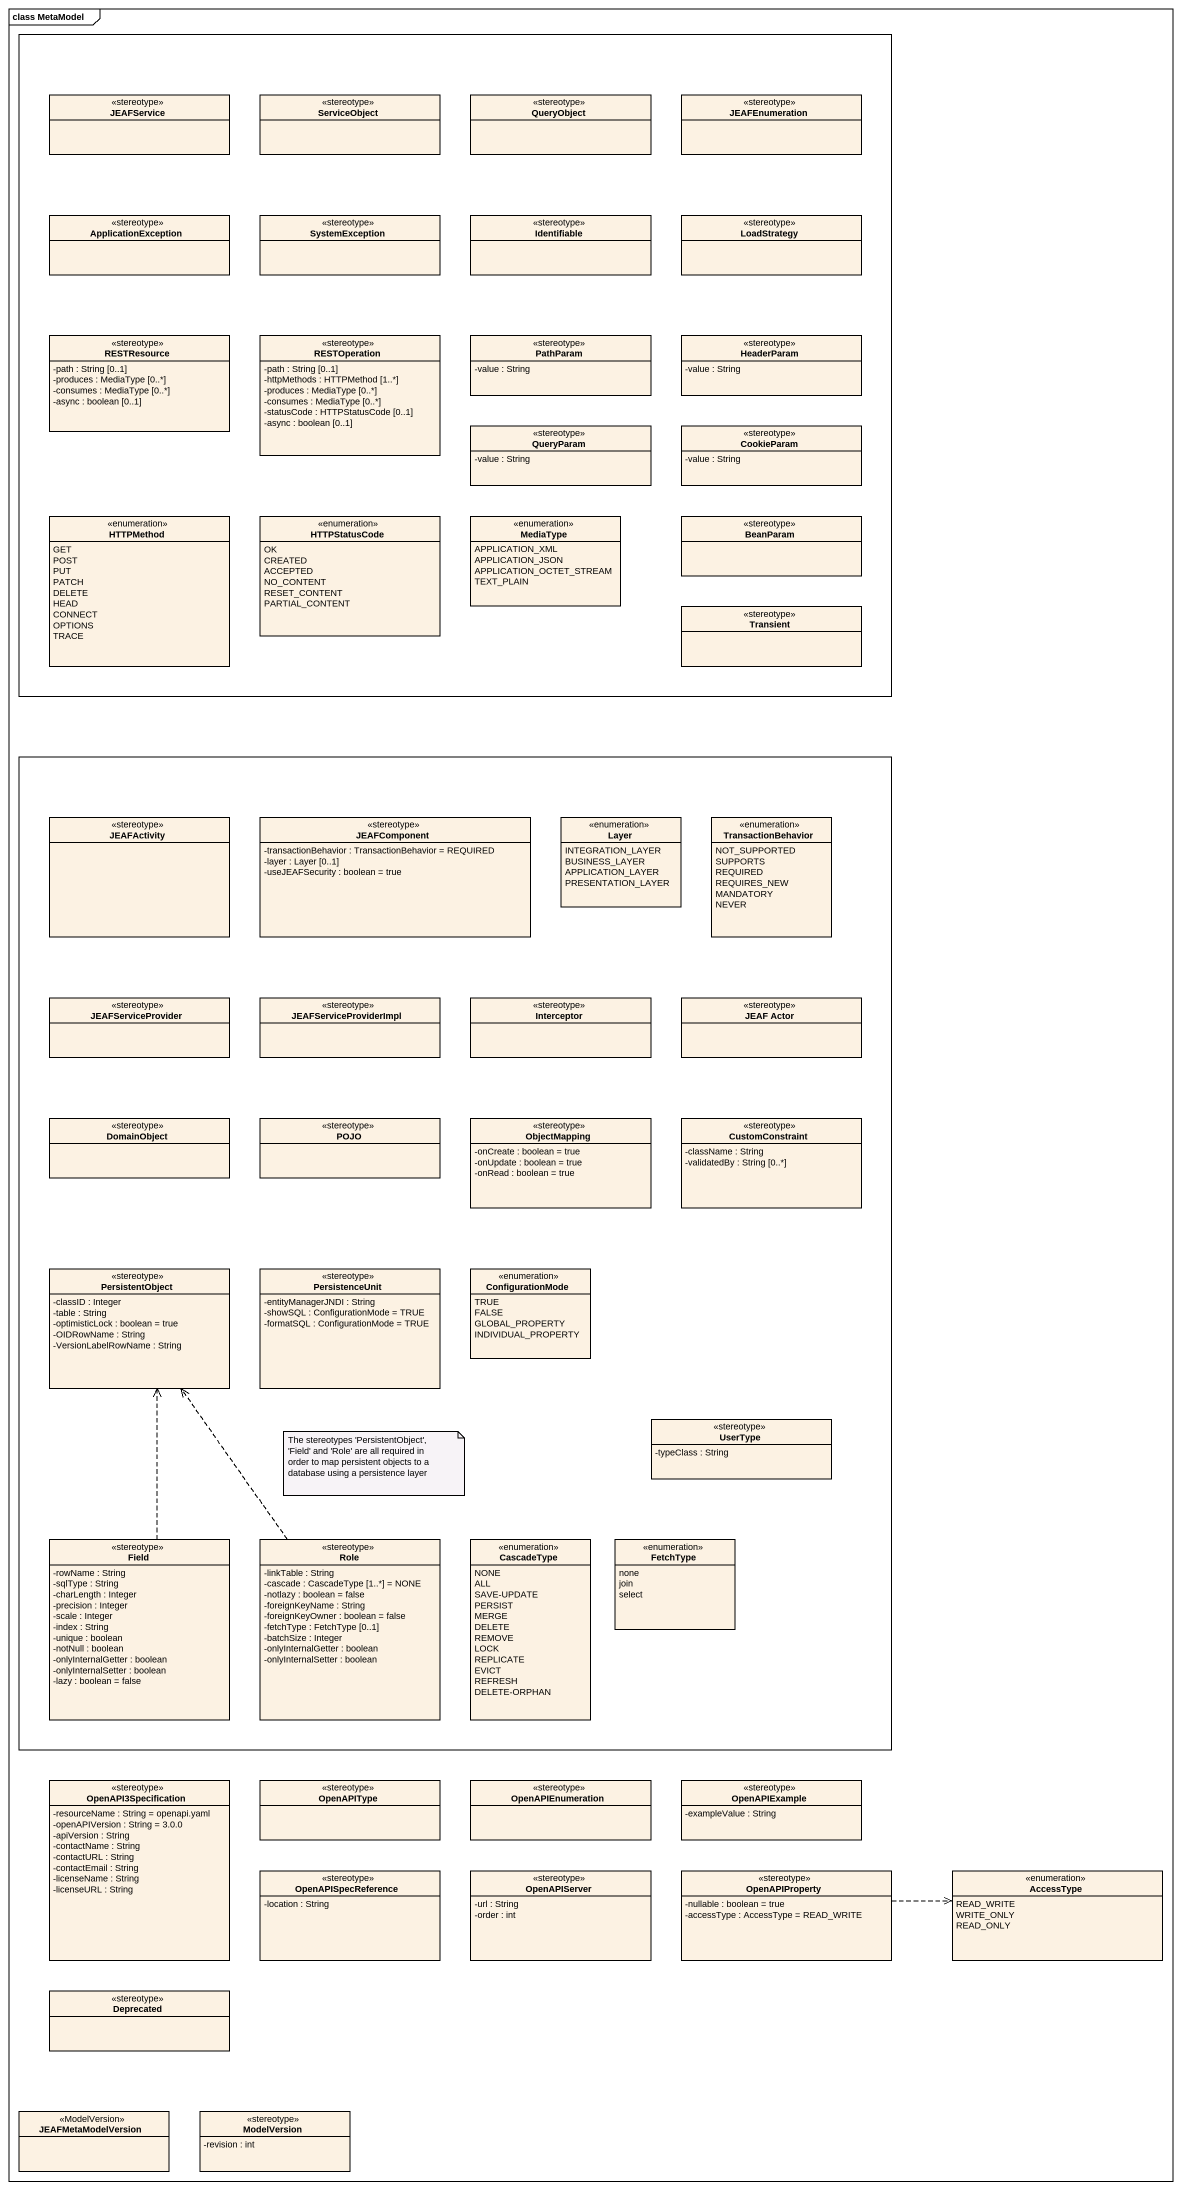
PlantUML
@startuml
mainframe class MetaModel
hide circle
hide empty members
skinparam classAttributeIconSize 0
rectangle " " as rectangle1 {
  class JEAFService <<stereotype>>
  class ServiceObject <<stereotype>>
  class QueryObject <<stereotype>>
  class JEAFEnumeration <<stereotype>>
  class ApplicationException <<stereotype>>
  class SystemException <<stereotype>>
  class Identifiable <<stereotype>>
  class LoadStrategy <<stereotype>>
  class RESTResource <<stereotype>> {
    -path : String [0..1]
    -produces : MediaType [0..*]
    -consumes : MediaType [0..*]
    -async : boolean [0..1]
  }
  class RESTOperation <<stereotype>> {
    -path : String [0..1]
    -httpMethods : HTTPMethod [1..*]
    -produces : MediaType [0..*]
    -consumes : MediaType [0..*]
    -statusCode : HTTPStatusCode [0..1]
    -async : boolean [0..1]
  }
  class PathParam <<stereotype>> {
    -value : String
  }
  class HeaderParam <<stereotype>> {
    -value : String
  }
  class QueryParam <<stereotype>> {
    -value : String
  }
  class CookieParam <<stereotype>> {
    -value : String
  }
  enum HTTPMethod {
    GET
    POST
    PUT
    PATCH
    DELETE
    HEAD
    CONNECT
    OPTIONS
    TRACE
  }
  enum HTTPStatusCode {
    OK
    CREATED
    ACCEPTED
    NO_CONTENT
    RESET_CONTENT
    PARTIAL_CONTENT
  }
  enum MediaType {
    APPLICATION_XML
    APPLICATION_JSON
    APPLICATION_OCTET_STREAM
    TEXT_PLAIN
  }
  class BeanParam <<stereotype>>
  class Transient <<stereotype>>
}
rectangle " " as rectangle2 {
  class JEAFActivity <<stereotype>>
  class JEAFComponent <<stereotype>> {
    -transactionBehavior : TransactionBehavior = REQUIRED
    -layer : Layer [0..1]
    -useJEAFSecurity : boolean = true
  }
  enum Layer {
    INTEGRATION_LAYER
    BUSINESS_LAYER
    APPLICATION_LAYER
    PRESENTATION_LAYER
  }
  enum TransactionBehavior {
    NOT_SUPPORTED
    SUPPORTS
    REQUIRED
    REQUIRES_NEW
    MANDATORY
    NEVER
  }
  class JEAFServiceProvider <<stereotype>>
  class JEAFServiceProviderImpl <<stereotype>>
  class Interceptor <<stereotype>>
  class "JEAF Actor" as JEAF_Actor <<stereotype>>
  class DomainObject <<stereotype>>
  class POJO <<stereotype>>
  class ObjectMapping <<stereotype>> {
    -onCreate : boolean = true
    -onUpdate : boolean = true
    -onRead : boolean = true
  }
  class CustomConstraint <<stereotype>> {
    -className : String
    -validatedBy : String [0..*]
  }
  class PersistentObject <<stereotype>> {
    -classID : Integer
    -table : String
    -optimisticLock : boolean = true
    -OIDRowName : String
    -VersionLabelRowName : String
  }
  class PersistenceUnit <<stereotype>> {
    -entityManagerJNDI : String
    -showSQL : ConfigurationMode = TRUE
    -formatSQL : ConfigurationMode = TRUE
  }
  enum ConfigurationMode {
    TRUE
    FALSE
    GLOBAL_PROPERTY
    INDIVIDUAL_PROPERTY
  }
  class UserType <<stereotype>> {
    -typeClass : String
  }
  class Field <<stereotype>> {
    -rowName : String
    -sqlType : String
    -charLength : Integer
    -precision : Integer
    -scale : Integer
    -index : String
    -unique : boolean
    -notNull : boolean
    -onlyInternalGetter : boolean
    -onlyInternalSetter : boolean
    -lazy : boolean = false
  }
  class Role <<stereotype>> {
    -linkTable : String
    -cascade : CascadeType [1..*] = NONE
    -notlazy : boolean = false
    -foreignKeyName : String
    -foreignKeyOwner : boolean = false
    -fetchType : FetchType [0..1]
    -batchSize : Integer
    -onlyInternalGetter : boolean
    -onlyInternalSetter : boolean
  }
  enum CascadeType {
    NONE
    ALL
    SAVE-UPDATE
    PERSIST
    MERGE
    DELETE
    REMOVE
    LOCK
    REPLICATE
    EVICT
    REFRESH
    DELETE-ORPHAN
  }
  enum FetchType {
    none
    join
    select
  }
}
class OpenAPI3Specification <<stereotype>> {
  -resourceName : String = openapi.yaml
  -openAPIVersion : String = 3.0.0
  -apiVersion : String
  -contactName : String
  -contactURL : String
  -contactEmail : String
  -licenseName : String
  -licenseURL : String
}
class OpenAPIType <<stereotype>>
class OpenAPIEnumeration <<stereotype>>
class OpenAPIExample <<stereotype>> {
  -exampleValue : String
}
class OpenAPISpecReference <<stereotype>> {
  -location : String
}
class OpenAPIServer <<stereotype>> {
  -url : String
  -order : int
}
class OpenAPIProperty <<stereotype>> {
  -nullable : boolean = true
  -accessType : AccessType = READ_WRITE
}
enum AccessType {
  READ_WRITE
  WRITE_ONLY
  READ_ONLY
}
class Deprecated <<stereotype>>
class JEAFMetaModelVersion <<ModelVersion>>
class ModelVersion <<stereotype>> {
  -revision : int
}
Field .up.> PersistentObject
Role .up.> PersistentObject
OpenAPIProperty .right.> AccessType
note as N1
  The stereotypes 'PersistentObject', 'Field' and 'Role' are all required in order to map persistent objects to a database using a persistence layer
end note
@enduml
